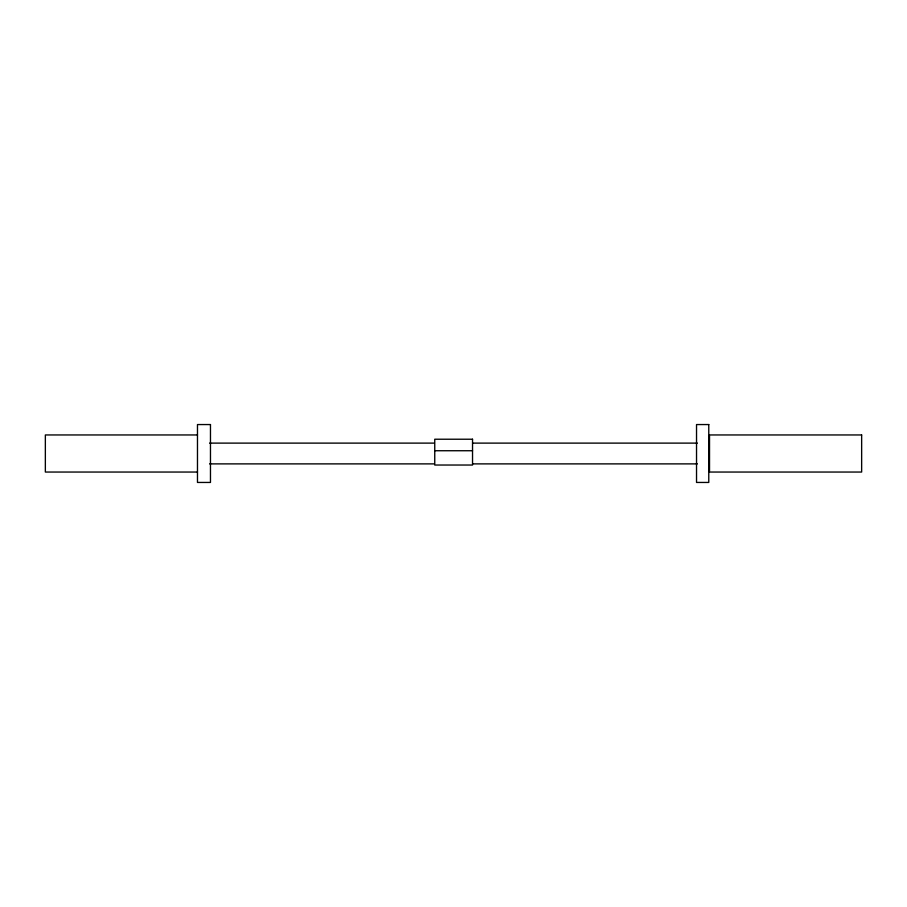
<?xml version="1.0" encoding="UTF-8"?>
<svg xmlns="http://www.w3.org/2000/svg" width="907" height="907" viewBox="0 0 907 907"><rect width="100%" height="100%" fill="white"/><g stroke="black" fill="none" stroke-linecap="round" stroke-linejoin="round"><path stroke-width="1.36" d="M197.477 434.952L45.35 434.952L45.35 472.048L197.477 472.048M209.585 443.115L434.408 443.115M472.592 443.115L697.415 443.115M434.748 450.734L472.536 450.734M209.585 463.885L434.408 463.885M472.592 463.885L697.415 463.885M210.469 424.555L197.477 424.555L197.477 482.445L210.469 482.445L210.469 424.555M708.775 424.555L696.531 424.555L696.531 482.445L708.775 482.445L708.775 424.555M861.65 434.952L709.523 434.952L709.523 472.048L861.65 472.048L861.65 434.952M472.536 439.226L434.748 439.226L434.748 465.03L472.536 465.03L472.536 439.226"/></g></svg>
